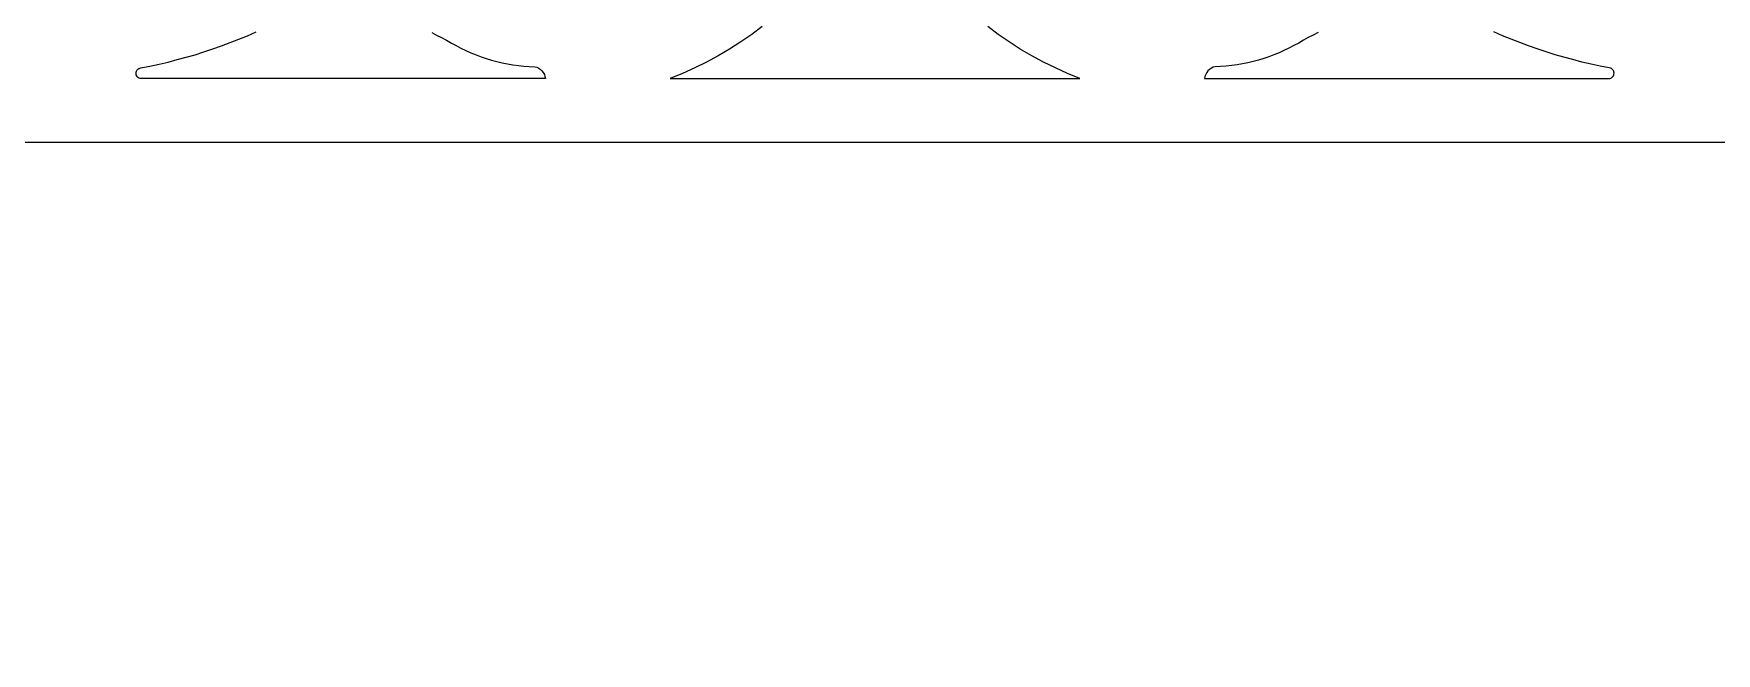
# Model space of a CAD drawing. Extents: x -350 to 350, y -250 to 250.
# Drawn here: x 94.1 to 199.2, y 74 to 112.8 of the extents above; entities that cross this region are included whole.
import ezdxf

# ---------------------------------------------------------------- set-up
doc = ezdxf.new("R2010")
doc.units = 0
doc.layers.add('BITMAP_LAYER', color=18, linetype='CONTINUOUS')
doc.layers.add('LAYER_2', color=174, linetype='CONTINUOUS')

msp = doc.modelspace()

# ---------------------------------------------------------------- linework, layer by layer
at = {"layer": 'BITMAP_LAYER'}
for points in [[(118.95, 112.87), (119.26, 112.72), (119.57, 112.57), (119.88, 112.4), (120.18, 112.22), (120.48, 112.06), (120.78, 111.9), (121.09, 111.75), (121.4, 111.61), (121.72, 111.48), (122.04, 111.36), (122.36, 111.25), (122.69, 111.15), (123.02, 111.07), (123.35, 110.99), (123.69, 110.92), (124.03, 110.86), (124.37, 110.82), (124.71, 110.78), (125.05, 110.76), (125.39, 110.74), (125.52, 110.7), (125.64, 110.64), (125.75, 110.56), (125.84, 110.47), (125.92, 110.37), (125.99, 110.25), (126.03, 110.13), (126.06, 110), (100.73, 110), (100.67, 110.02), (100.62, 110.04), (100.57, 110.08), (100.53, 110.12), (100.51, 110.17), (100.48, 110.23), (100.47, 110.28), (100.47, 110.34), (100.47, 110.39), (100.49, 110.45), (100.51, 110.5), (100.54, 110.55), (100.58, 110.59), (100.64, 110.62), (100.7, 110.65), (100.77, 110.66), (101.34, 110.78), (101.91, 110.9), (102.47, 111.03), (103.04, 111.18), (103.6, 111.33), (104.16, 111.49), (104.71, 111.67), (105.27, 111.85), (105.81, 112.04), (106.36, 112.25), (106.9, 112.46), (107.44, 112.68), (107.97, 112.91)], [(139.61, 113.26), (138.95, 112.76), (138.27, 112.29), (137.57, 111.84), (136.86, 111.42), (136.13, 111.03), (135.39, 110.66), (134.63, 110.32), (133.85, 110), (146.66, 110), (159.46, 110), (158.69, 110.32), (157.93, 110.66), (157.18, 111.03), (156.45, 111.42), (155.74, 111.84), (155.04, 112.29), (154.36, 112.76), (153.7, 113.26)], [(174.36, 112.87), (174.05, 112.72), (173.74, 112.57), (173.44, 112.4), (173.14, 112.22), (172.84, 112.06), (172.53, 111.9), (172.22, 111.75), (171.91, 111.61), (171.59, 111.48), (171.27, 111.36), (170.95, 111.25), (170.62, 111.15), (170.29, 111.07), (169.96, 110.99), (169.62, 110.92), (169.29, 110.86), (168.95, 110.82), (168.61, 110.78), (168.26, 110.76), (167.92, 110.74), (167.79, 110.7), (167.68, 110.64), (167.57, 110.56), (167.47, 110.47), (167.39, 110.37), (167.33, 110.25), (167.28, 110.13), (167.25, 110), (192.58, 110), (192.64, 110.02), (192.7, 110.04), (192.74, 110.08), (192.78, 110.12), (192.81, 110.17), (192.83, 110.23), (192.84, 110.28), (192.85, 110.34), (192.84, 110.39), (192.83, 110.45), (192.8, 110.5), (192.77, 110.55), (192.73, 110.59), (192.68, 110.62), (192.62, 110.65), (192.55, 110.66), (191.98, 110.78), (191.41, 110.9), (190.84, 111.03), (190.28, 111.18), (189.71, 111.33), (189.16, 111.49), (188.6, 111.67), (188.05, 111.85), (187.5, 112.04), (186.96, 112.25), (186.41, 112.46), (185.88, 112.68), (185.34, 112.91)]]:
    msp.add_lwpolyline(points, dxfattribs=at)
at = {"layer": 'LAYER_2'}
msp.add_lwpolyline([(-206, 40.35), (-206, -106), (206, -106), (206, 106), (-140.35, 106)], close=True, dxfattribs=at)

doc.saveas('drawing.dxf')
